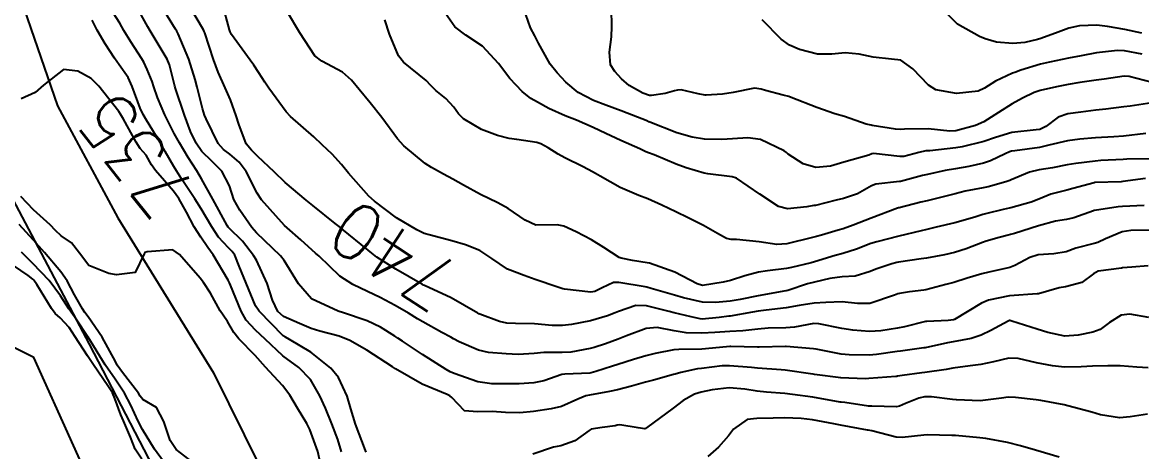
# Model space of a CAD drawing. Header units: metres. Extents: x 318500 to 325275, y 7408834 to 7428799.
# Drawn here: x 323822.7 to 323902.9, y 7420015.6 to 7420046.4 of the extents above; entities that cross this region are included whole.
import ezdxf
from ezdxf.enums import TextEntityAlignment as Align

# ---------------------------------------------------------------- set-up
doc = ezdxf.new("R2010")
doc.units = ezdxf.units.M
doc.header["$MEASUREMENT"] = 0
for name, color, linetype in [('Cotas', 45, 'Continuous'), ('Curvas de Nivel 1m', 11, 'Continuous'), ('Curvas de Nivel 5m', 15, 'Continuous'), ('Hidrografia', 140, 'Continuous'), ('Vias Primárias', 230, 'Continuous')]:
    doc.layers.add(name, color=color, linetype=linetype)
doc.styles.add('Style-STANDARD', font='STANDARD.shx')

msp = doc.modelspace()

# ---------------------------------------------------------------- linework, layer by layer
at = {"layer": 'Curvas de Nivel 1m', "flags": 128}
for points, elevation in [([(323903.382, 7420021.573), (323902.558, 7420021.627), (323901.383, 7420021.718), (323900.498, 7420021.719), (323899.383, 7420021.708), (323898.582, 7420021.658), (323897.382, 7420021.639), (323896.533, 7420021.732), (323895.386, 7420021.944), (323894.066, 7420022.244), (323893.39, 7420022.273), (323892.305, 7420022.022), (323891.383, 7420021.828), (323890.625, 7420021.717), (323889.378, 7420021.546), (323888.895, 7420021.47), (323887.373, 7420021.24), (323887.171, 7420021.214), (323885.758, 7420021.026), (323885.422, 7420020.977), (323885.369, 7420020.97), (323885.297, 7420020.959), (323883.368, 7420020.811), (323883.107, 7420020.803), (323881.368, 7420020.854), (323879.471, 7420021.109), (323879.37, 7420021.127), (323879.349, 7420021.132), (323877.374, 7420021.405), (323877.084, 7420021.435), (323875.376, 7420021.561), (323874.951, 7420021.6), (323873.378, 7420021.737), (323872.854, 7420021.722), (323871.375, 7420021.545), (323871.094, 7420021.504), (323869.9, 7420021.242), (323869.489, 7420021.128), (323869.368, 7420021.092), (323867.924, 7420020.702), (323867.359, 7420020.552), (323866.369, 7420020.271), (323865.351, 7420020.011), (323864.774, 7420019.88), (323863.345, 7420019.624), (323863.096, 7420019.571), (323862.521, 7420019.332), (323861.335, 7420018.819), (323860.604, 7420018.632), (323859.331, 7420018.438), (323858.359, 7420018.36), (323857.33, 7420018.38), (323856.365, 7420018.449), (323855.33, 7420018.424), (323854.394, 7420018.508), (323853.494, 7420019.458), (323853.342, 7420019.58), (323853.14, 7420019.665), (323851.354, 7420020.399), (323849.444, 7420021.509), (323849.371, 7420021.556), (323849.239, 7420021.645), (323847.39, 7420022.842), (323846.168, 7420023.552), (323845.403, 7420023.859), (323844.034, 7420024.208), (323843.408, 7420024.399), (323842.561, 7420024.753), (323841.416, 7420025.266), (323841.024, 7420025.624), (323840.627, 7420026.433), (323840.262, 7420027.632), (323839.475, 7420029.313), (323839.277, 7420029.643), (323838.492, 7420030.657), (323837.499, 7420031.614), (323837.471, 7420031.642), (323837.453, 7420031.671), (323837.386, 7420031.788), (323836.358, 7420033.688), (323835.551, 7420035.129), (323835.212, 7420035.703), (323834.601, 7420036.678), (323833.965, 7420037.716), (323833.59, 7420038.382), (323832.908, 7420039.731), (323832.39, 7420040.977), (323832.132, 7420041.743), (323832.007, 7420042.108), (323831.652, 7420042.973), (323831.407, 7420043.503), (323831.262, 7420043.756), (323830.479, 7420044.967), (323829.98, 7420045.776), (323829.698, 7420046.306), (323828.728, 7420047.79)], 737), ([(323903.434, 7420025.188), (323902.056, 7420025.431), (323901.435, 7420025.352), (323900.611, 7420024.832), (323899.942, 7420024.322), (323899.419, 7420024.135), (323898.36, 7420023.916), (323897.415, 7420023.846), (323896.199, 7420024.108), (323895.422, 7420024.362), (323893.613, 7420024.927), (323893.466, 7420024.966), (323893.43, 7420024.966), (323893.401, 7420024.959), (323893.348, 7420024.931), (323892.11, 7420024.253), (323891.415, 7420023.928), (323890.692, 7420023.679), (323889.407, 7420023.448), (323889.006, 7420023.386), (323887.4, 7420023.026), (323887.384, 7420023.026), (323887.303, 7420023.011), (323885.642, 7420022.781), (323885.396, 7420022.745), (323883.91, 7420022.535), (323883.392, 7420022.502), (323881.962, 7420022.511), (323881.392, 7420022.561), (323879.585, 7420022.92), (323879.398, 7420022.949), (323877.435, 7420023.104), (323877.399, 7420023.103), (323875.503, 7420023.064), (323875.398, 7420023.064), (323873.472, 7420023.116), (323873.399, 7420023.113), (323871.667, 7420022.945), (323871.396, 7420022.931), (323869.745, 7420022.895), (323869.394, 7420022.861), (323868.047, 7420022.607), (323867.388, 7420022.45), (323866.493, 7420022.174), (323865.378, 7420021.816), (323864.988, 7420021.694), (323863.807, 7420021.316), (323863.472, 7420021.216), (323863.368, 7420021.201), (323861.574, 7420021.139), (323861.366, 7420021.104), (323860.075, 7420020.653), (323859.357, 7420020.507), (323858.306, 7420020.44), (323857.355, 7420020.426), (323856.348, 7420020.423), (323855.357, 7420020.566), (323853.654, 7420021.167), (323853.368, 7420021.302), (323853.077, 7420021.463), (323851.386, 7420022.543), (323849.937, 7420023.502), (323849.61, 7420023.714), (323849.403, 7420023.847), (323848.371, 7420024.487), (323847.414, 7420024.963), (323845.66, 7420025.558), (323845.421, 7420025.626), (323845.33, 7420025.653), (323843.434, 7420026.531), (323842.484, 7420027.604), (323841.475, 7420029.285), (323841.21, 7420029.623), (323839.496, 7420031.267), (323839.311, 7420031.455), (323839.153, 7420031.645), (323838.284, 7420032.893), (323837.869, 7420033.665), (323837.545, 7420034.643), (323837.011, 7420035.678), (323836.274, 7420036.396), (323835.574, 7420037.1), (323835.17, 7420037.704), (323834.766, 7420038.535), (323834.32, 7420039.713), (323833.665, 7420041.694), (323833.655, 7420041.72), (323833.641, 7420041.793), (323833.255, 7420043.326), (323833.083, 7420043.729), (323832.152, 7420045.274), (323831.863, 7420045.747), (323831.694, 7420046.048), (323830.74, 7420047.765)], 738), ([(323903.369, 7420028.905), (323902.215, 7420028.809), (323901.552, 7420028.746), (323901.479, 7420028.742), (323899.808, 7420028.512), (323899.472, 7420028.322), (323898.62, 7420027.702), (323897.458, 7420027.395), (323897.006, 7420027.327), (323895.521, 7420026.899), (323895.45, 7420026.88), (323895.43, 7420026.88), (323893.448, 7420026.755), (323891.951, 7420026.439), (323891.443, 7420026.215), (323889.502, 7420025.051), (323889.43, 7420025.019), (323889.046, 7420024.986), (323887.525, 7420024.912), (323887.428, 7420024.897), (323885.918, 7420024.53), (323885.421, 7420024.433), (323884.226, 7420024.239), (323883.417, 7420024.191), (323882.213, 7420024.283), (323881.42, 7420024.398), (323879.79, 7420024.741), (323879.425, 7420024.751), (323878.049, 7420024.503), (323877.42, 7420024.45), (323876.15, 7420024.428), (323875.418, 7420024.367), (323874.347, 7420024.244), (323873.41, 7420024.186), (323872.323, 7420024.12), (323871.408, 7420024.062), (323870.266, 7420024.094), (323869.41, 7420024.246), (323868.201, 7420024.473), (323867.411, 7420024.407), (323865.997, 7420023.883), (323865.403, 7420023.647), (323864.484, 7420023.314), (323863.674, 7420023.047), (323863.395, 7420022.97), (323862.017, 7420022.714), (323861.39, 7420022.682), (323860.086, 7420022.673), (323859.389, 7420022.613), (323858.236, 7420022.542), (323857.388, 7420022.574), (323856.12, 7420022.688), (323855.391, 7420022.844), (323854.014, 7420023.451), (323853.614, 7420023.669), (323853.403, 7420023.776), (323852.764, 7420024.109), (323851.414, 7420024.871), (323851.03, 7420025.1), (323850.388, 7420025.495), (323849.428, 7420026.044), (323848.345, 7420026.618), (323847.443, 7420027.054), (323846.397, 7420027.551), (323845.459, 7420028.168), (323843.977, 7420029.583), (323843.712, 7420029.816), (323843.484, 7420030.013), (323842.655, 7420030.766), (323841.687, 7420031.617), (323841.503, 7420031.797), (323839.844, 7420033.637), (323839.537, 7420034.104), (323838.743, 7420035.652), (323838.244, 7420036.337), (323837.572, 7420036.901), (323837.13, 7420037.232), (323836.751, 7420037.682), (323835.87, 7420039.433), (323835.766, 7420039.698), (323835.617, 7420040.182), (323835.223, 7420041.704), (323835.089, 7420042.262), (323834.649, 7420043.71), (323833.866, 7420045.539), (323833.777, 7420045.719), (323833.692, 7420045.87), (323832.528, 7420047.742)], 739), ([(323903.102, 7420033.231), (323901.535, 7420033.144), (323901.241, 7420033.118), (323899.53, 7420032.872), (323899.515, 7420032.865), (323899.464, 7420032.851), (323898.048, 7420032.342), (323897.524, 7420032.23), (323896.743, 7420032.102), (323895.519, 7420031.776), (323893.811, 7420031.224), (323893.512, 7420031.14), (323893.343, 7420031.101), (323892.707, 7420030.938), (323891.781, 7420030.672), (323891.504, 7420030.576), (323890.341, 7420030.123), (323889.493, 7420029.853), (323888.789, 7420029.692), (323887.487, 7420029.448), (323887.111, 7420029.388), (323885.482, 7420029.152), (323885.378, 7420029.135), (323885.016, 7420029.037), (323883.864, 7420028.664), (323883.471, 7420028.486), (323882.385, 7420028.157), (323881.465, 7420028.099), (323880.575, 7420027.987), (323879.459, 7420027.735), (323878.969, 7420027.606), (323877.569, 7420027.138), (323877.45, 7420027.105), (323877.405, 7420027.096), (323875.446, 7420026.757), (323874.144, 7420026.481), (323873.438, 7420026.366), (323872.379, 7420026.263), (323871.436, 7420026.292), (323870.079, 7420026.602), (323869.443, 7420026.786), (323867.775, 7420027.267), (323867.451, 7420027.364), (323867.329, 7420027.395), (323865.456, 7420027.704), (323865.059, 7420027.703), (323864.264, 7420027.318), (323863.725, 7420027.046), (323863.445, 7420026.999), (323861.568, 7420027.229), (323861.449, 7420027.253), (323861.07, 7420027.356), (323859.458, 7420027.926), (323858.66, 7420028.194), (323857.469, 7420028.651), (323856.353, 7420029.421), (323855.486, 7420029.997), (323854.453, 7420030.409), (323853.492, 7420030.679), (323851.848, 7420031.125), (323851.497, 7420031.227), (323851.319, 7420031.304), (323850.974, 7420031.488), (323849.512, 7420032.341), (323847.932, 7420033.534), (323847.535, 7420033.905), (323846.068, 7420035.555), (323845.566, 7420036.164), (323844.906, 7420036.902), (323844.198, 7420037.581), (323843.589, 7420038.16), (323841.916, 7420039.615), (323841.615, 7420039.937), (323840.368, 7420041.633), (323840.077, 7420042.068), (323839.651, 7420042.738), (323839.292, 7420043.289), (323839.026, 7420043.656), (323837.687, 7420045.478), (323837.594, 7420045.671), (323837.547, 7420045.817), (323837.061, 7420047.68)], 741), ([(323903.2, 7420035.16), (323901.562, 7420034.938), (323901.457, 7420034.926), (323899.56, 7420034.863), (323899.501, 7420034.851), (323897.981, 7420034.438), (323897.552, 7420034.326), (323896.409, 7420034.026), (323895.542, 7420033.677), (323894.992, 7420033.455), (323893.532, 7420033.066), (323893.422, 7420033.04), (323892.995, 7420032.935), (323891.821, 7420032.653), (323891.526, 7420032.572), (323890.964, 7420032.398), (323889.52, 7420031.992), (323888.185, 7420031.668), (323887.515, 7420031.511), (323887.114, 7420031.414), (323885.51, 7420031.03), (323883.929, 7420030.628), (323883.502, 7420030.494), (323882.47, 7420030.101), (323881.49, 7420029.788), (323880.95, 7420029.633), (323879.481, 7420029.185), (323879.222, 7420029.114), (323877.833, 7420028.777), (323877.474, 7420028.707), (323876.1, 7420028.532), (323875.469, 7420028.435), (323874.469, 7420028.176), (323873.46, 7420027.845), (323872.936, 7420027.719), (323871.454, 7420027.495), (323871.071, 7420027.61), (323869.468, 7420028.453), (323867.658, 7420029.087), (323867.478, 7420029.123), (323866.436, 7420029.286), (323865.628, 7420029.444), (323865.482, 7420029.507), (323864.377, 7420030.204), (323863.494, 7420030.752), (323862.385, 7420031.341), (323861.506, 7420031.743), (323861.02, 7420031.845), (323859.506, 7420031.807), (323858.73, 7420032.173), (323857.524, 7420033.011), (323856.787, 7420033.417), (323855.539, 7420034.014), (323854.31, 7420034.688), (323853.555, 7420035.107), (323852.89, 7420035.47), (323852.023, 7420035.941), (323851.568, 7420036.244), (323850.047, 7420037.505), (323849.587, 7420038.008), (323848.458, 7420039.527), (323847.626, 7420040.587), (323846.841, 7420041.552), (323846.296, 7420042.21), (323845.652, 7420042.785), (323844.157, 7420043.585), (323843.666, 7420043.966), (323842.588, 7420045.607), (323841.712, 7420047.101)], 742), ([(323903.207, 7420038.397), (323901.604, 7420038.206), (323900.92, 7420038.148), (323899.602, 7420038.076), (323898.479, 7420037.983), (323897.6, 7420037.856), (323896.251, 7420037.545), (323895.595, 7420037.393), (323893.816, 7420037.15), (323893.592, 7420037.119), (323893.447, 7420037.076), (323893.127, 7420036.935), (323892.093, 7420036.434), (323891.58, 7420036.256), (323890.528, 7420036.013), (323889.573, 7420035.863), (323888.825, 7420035.737), (323887.567, 7420035.456), (323887.213, 7420035.366), (323885.9, 7420035.027), (323885.631, 7420034.957), (323885.559, 7420034.94), (323883.857, 7420034.754), (323883.554, 7420034.644), (323882.552, 7420034.068), (323881.539, 7420033.718), (323881.03, 7420033.603), (323879.532, 7420033.235), (323879.428, 7420033.215), (323878.912, 7420033.119), (323877.528, 7420032.997), (323876.901, 7420033.149), (323875.543, 7420034.048), (323873.871, 7420035.187), (323873.561, 7420035.29), (323871.836, 7420035.489), (323871.563, 7420035.54), (323870.264, 7420035.937), (323869.569, 7420036.181), (323867.993, 7420036.849), (323867.577, 7420037.009), (323867.384, 7420037.079), (323866.944, 7420037.28), (323865.589, 7420037.891), (323864.526, 7420038.386), (323863.602, 7420038.818), (323862.416, 7420039.342), (323861.614, 7420039.647), (323860.435, 7420040.181), (323859.629, 7420040.625), (323859.141, 7420040.896), (323858.533, 7420041.397), (323858.087, 7420041.846), (323857.649, 7420042.344), (323856.831, 7420043.418), (323855.678, 7420044.656), (323854.48, 7420045.448), (323853.699, 7420046.028), (323852.692, 7420047.475)], 744), ([(323903.659, 7420042.048), (323902.012, 7420042.468), (323901.665, 7420042.491), (323900.216, 7420042.287), (323899.66, 7420042.211), (323898.474, 7420042.046), (323897.656, 7420041.904), (323896.804, 7420041.732), (323895.649, 7420041.482), (323895.215, 7420041.338), (323894.37, 7420040.919), (323893.634, 7420040.513), (323892.658, 7420039.906), (323891.614, 7420039.234), (323890.998, 7420038.959), (323889.606, 7420038.574), (323889.164, 7420038.545), (323887.607, 7420038.722), (323885.927, 7420038.706), (323885.607, 7420038.681), (323885.275, 7420038.703), (323883.609, 7420038.968), (323883.529, 7420038.982), (323883.171, 7420039.067), (323881.618, 7420039.598), (323880.919, 7420039.799), (323879.627, 7420040.246), (323877.799, 7420040.976), (323877.638, 7420041.038), (323877.237, 7420041.146), (323875.953, 7420041.475), (323875.644, 7420041.567), (323875.178, 7420041.641), (323873.641, 7420041.318), (323872.89, 7420041.201), (323871.718, 7420041.14), (323871.639, 7420041.14), (323871.136, 7420041.228), (323869.922, 7420041.525), (323869.643, 7420041.508), (323869.437, 7420041.457), (323868.762, 7420041.259), (323867.799, 7420041.107), (323867.638, 7420041.123), (323867.16, 7420041.277), (323866.195, 7420041.841), (323865.65, 7420042.314), (323865.172, 7420042.825), (323864.846, 7420043.312), (323864.771, 7420044.216), (323864.935, 7420045.311), (323864.949, 7420046.063), (323864.915, 7420047.312)], 746), ([(323902.92, 7420045.583), (323901.705, 7420045.847), (323900.475, 7420046.072), (323899.71, 7420046.151), (323898.454, 7420046.118), (323897.706, 7420045.955), (323896.93, 7420045.653), (323895.695, 7420045.208), (323895.455, 7420045.142), (323894.552, 7420044.917), (323893.689, 7420044.836), (323892.521, 7420044.942), (323891.694, 7420045.183), (323891.302, 7420045.349), (323889.709, 7420046.221), (323888.951, 7420046.992)], 748), ([(323847.334, 7420015.539), (323847.292, 7420015.646), (323846.572, 7420017.547), (323846.242, 7420018.64), (323845.992, 7420019.553), (323845.36, 7420020.885), (323844.806, 7420021.568), (323843.387, 7420022.699), (323841.862, 7420023.613), (323841.555, 7420023.772), (323841.403, 7420023.884), (323839.687, 7420025.637), (323839.426, 7420026.036), (323838.736, 7420027.651), (323838.255, 7420028.871), (323837.938, 7420029.663), (323837.753, 7420029.936), (323837.485, 7420030.2), (323836.771, 7420030.959), (323836.277, 7420031.688), (323835.519, 7420032.993), (323835.078, 7420033.705), (323834.118, 7420035.148), (323833.75, 7420035.718), (323833.563, 7420036.019), (323832.931, 7420037.087), (323832.572, 7420037.735), (323831.604, 7420039.346), (323831.363, 7420039.754), (323831.157, 7420040.216), (323830.583, 7420041.766), (323830.279, 7420042.403), (323829.655, 7420043.31), (323829.315, 7420043.783), (323828.648, 7420044.818), (323828.08, 7420045.796), (323827.701, 7420046.526)], 736), ([(323903.587, 7420036.583), (323901.857, 7420036.545), (323901.586, 7420036.531), (323899.984, 7420036.444), (323899.583, 7420036.415), (323898.198, 7420036.246), (323897.579, 7420036.133), (323896.534, 7420035.927), (323895.573, 7420035.772), (323894.871, 7420035.61), (323893.562, 7420035.056), (323893.472, 7420035.021), (323893.192, 7420034.934), (323891.926, 7420034.575), (323891.553, 7420034.492), (323890.269, 7420034.249), (323889.546, 7420034.072), (323888.699, 7420033.836), (323887.538, 7420033.562), (323887.098, 7420033.453), (323885.531, 7420033.067), (323885.499, 7420033.062), (323885.428, 7420033.032), (323883.523, 7420032.311), (323882.253, 7420031.814), (323881.515, 7420031.553), (323881.157, 7420031.45), (323879.974, 7420031.105), (323879.607, 7420031.01), (323879.508, 7420030.983), (323879.323, 7420030.929), (323877.493, 7420030.467), (323876.766, 7420030.424), (323875.495, 7420030.627), (323873.888, 7420030.794), (323873.496, 7420030.797), (323873.16, 7420030.859), (323872.515, 7420031.205), (323871.509, 7420031.791), (323870.408, 7420032.345), (323869.523, 7420032.78), (323868.532, 7420033.26), (323867.536, 7420033.696), (323866.872, 7420033.948), (323865.548, 7420034.516), (323864.122, 7420035.322), (323863.767, 7420035.532), (323863.563, 7420035.645), (323862.899, 7420036.004), (323861.573, 7420036.652), (323861.113, 7420036.895), (323860.389, 7420037.368), (323859.866, 7420037.657), (323859.586, 7420037.748), (323858.134, 7420037.948), (323857.589, 7420038.037), (323856.757, 7420038.254), (323855.599, 7420038.68), (323854.328, 7420039.449), (323853.97, 7420039.81), (323853.622, 7420040.289), (323853.065, 7420040.902), (323852.348, 7420041.479), (323851.98, 7420041.822), (323851.647, 7420042.198), (323850.01, 7420043.507), (323849.667, 7420043.958), (323849.024, 7420045.52), (323848.689, 7420046.542)], 743), ([(323902.953, 7420044.072), (323901.685, 7420044.32), (323901.192, 7420044.334), (323899.683, 7420044.179), (323898.573, 7420043.969), (323897.679, 7420043.791), (323896.301, 7420043.515), (323895.675, 7420043.352), (323894.259, 7420042.921), (323893.829, 7420042.766), (323893.667, 7420042.705), (323892.448, 7420042.152), (323891.65, 7420041.63), (323891.189, 7420041.414), (323889.644, 7420041.268), (323888.168, 7420041.523), (323887.648, 7420041.851), (323886.524, 7420043.021), (323885.669, 7420043.648), (323884.993, 7420043.718), (323883.672, 7420043.855), (323882.667, 7420044.083), (323881.676, 7420044.171), (323880.703, 7420044.072), (323879.675, 7420044.078), (323878.394, 7420044.415), (323877.684, 7420044.719), (323877.079, 7420045.149), (323875.71, 7420046.533)], 747), ([(323844.044, 7420014.813), (323843.872, 7420015.581), (323843.314, 7420017.159), (323843.087, 7420017.593), (323842.419, 7420018.691), (323841.885, 7420019.612), (323841.35, 7420020.308), (323840.14, 7420021.632), (323839.382, 7420022.464), (323838.21, 7420023.658), (323837.865, 7420024.123), (323837.412, 7420024.904), (323837.093, 7420025.352), (323836.886, 7420025.678), (323836.199, 7420026.928), (323835.696, 7420027.696), (323835.455, 7420028.024), (323833.966, 7420029.715), (323833.483, 7420030.052), (323831.643, 7420029.909), (323831.481, 7420029.857), (323831.426, 7420029.751), (323830.794, 7420028.426), (323829.457, 7420028.256), (323828.906, 7420028.337), (323827.467, 7420028.924), (323826.792, 7420029.81), (323826.224, 7420030.555), (323825.492, 7420031.057), (323825.091, 7420031.431), (323824.692, 7420031.842), (323823.516, 7420032.925), (323822.59, 7420033.869)], 734), ([(323835.273, 7420014.534), (323833.737, 7420015.716), (323833.3, 7420016.377), (323832.845, 7420017.727), (323832.329, 7420018.734), (323831.336, 7420019.313), (323831.139, 7420019.554), (323831.019, 7420019.755), (323829.883, 7420021.252), (323829.501, 7420021.778), (323829.374, 7420022.031), (323828.434, 7420023.79), (323827.414, 7420025.241), (323827.175, 7420025.561), (323827.015, 7420025.806), (323826.444, 7420026.806), (323825.916, 7420027.823), (323825.46, 7420028.472), (323824.285, 7420029.848), (323823.916, 7420030.285), (323823.489, 7420030.758), (323822.488, 7420031.87)], 733), ([(323831.279, 7420015.02), (323830.796, 7420015.757), (323830.455, 7420016.61), (323829.964, 7420017.77), (323829.771, 7420018.22), (323829.336, 7420019.374), (323829.159, 7420019.782), (323828.837, 7420020.295), (323827.811, 7420021.796), (323827.38, 7420022.448), (323826.495, 7420023.814), (323826.052, 7420024.466), (323825.413, 7420025.161), (323825.054, 7420025.473), (323824.799, 7420025.839), (323823.74, 7420027.561), (323823.522, 7420027.859), (323823.451, 7420027.935), (323823.122, 7420028.196), (323821.472, 7420029.334)], 731), ([(323833.268, 7420014.243), (323832.178, 7420015.737), (323831.311, 7420017.167), (323831.003, 7420017.755), (323830.473, 7420018.904), (323830.031, 7420019.77), (323829.355, 7420020.77), (323828.64, 7420021.787), (323827.423, 7420023.777), (323827.409, 7420023.8), (323826.606, 7420025.006), (323826.05, 7420025.821), (323825.434, 7420026.751), (323824.619, 7420027.842), (323823.468, 7420029.073), (323822.655, 7420029.868)], 732), ([(323903.342, 7420018.254), (323902.089, 7420018.059), (323901.338, 7420017.987), (323899.968, 7420018.213), (323899.343, 7420018.393), (323897.629, 7420018.867), (323897.351, 7420018.932), (323895.697, 7420019.239), (323895.354, 7420019.289), (323893.882, 7420019.449), (323893.355, 7420019.472), (323892.881, 7420019.408), (323891.353, 7420019.208), (323889.657, 7420019.279), (323889.353, 7420019.321), (323887.863, 7420019.511), (323887.355, 7420019.496), (323886.959, 7420019.409), (323886, 7420019.023), (323885.551, 7420018.824), (323885.346, 7420018.789), (323883.58, 7420018.823), (323883.347, 7420018.844), (323881.633, 7420019.086), (323881.381, 7420019.121), (323881.35, 7420019.123), (323881.312, 7420019.129), (323879.354, 7420019.489), (323877.902, 7420019.678), (323877.356, 7420019.73), (323876.037, 7420019.84), (323875.357, 7420019.911), (323874.49, 7420020.047), (323873.36, 7420020.14), (323872.147, 7420020.003), (323871.349, 7420019.841), (323870.881, 7420019.693), (323870.065, 7420019.239), (323869.334, 7420018.686), (323867.433, 7420017.268), (323867.364, 7420017.225), (323867.319, 7420017.214), (323866.845, 7420017.277), (323865.519, 7420017.494), (323865.322, 7420017.458), (323865.193, 7420017.43), (323864.267, 7420017.311), (323863.461, 7420017.175), (323863.317, 7420017.089), (323862.3, 7420016.34), (323861.3, 7420015.999), (323860.771, 7420015.885), (323859.29, 7420015.38)], 736)]:
    msp.add_lwpolyline(points, dxfattribs=dict(at, elevation=elevation))
at = {"layer": 'Curvas de Nivel 5m', "flags": 128}
for points, elevation in [([(323903.517, 7420031.449), (323902.138, 7420031.432), (323901.515, 7420031.331), (323900.319, 7420030.838), (323899.784, 7420030.567), (323899.505, 7420030.488), (323898.188, 7420030.175), (323897.496, 7420029.913), (323896.625, 7420029.751), (323895.492, 7420029.692), (323894.899, 7420029.499), (323893.819, 7420028.925), (323893.593, 7420028.814), (323893.478, 7420028.783), (323891.967, 7420028.451), (323891.471, 7420028.329), (323890.416, 7420028.016), (323889.461, 7420027.713), (323888.892, 7420027.555), (323887.453, 7420027.181), (323887.312, 7420027.152), (323886.283, 7420027.022), (323885.559, 7420026.918), (323885.449, 7420026.891), (323885.209, 7420026.795), (323883.441, 7420026.185), (323882.558, 7420026.19), (323881.442, 7420026.326), (323880.283, 7420026.26), (323879.441, 7420026.211), (323878.371, 7420026.058), (323877.437, 7420025.875), (323875.998, 7420025.724), (323875.435, 7420025.647), (323875.036, 7420025.572), (323873.422, 7420025.29), (323873.333, 7420025.28), (323872.629, 7420025.202), (323871.419, 7420025.084), (323871.282, 7420025.086), (323870.644, 7420025.232), (323869.424, 7420025.53), (323869.049, 7420025.631), (323867.431, 7420026.018), (323866.668, 7420026.045), (323865.425, 7420025.631), (323865.196, 7420025.531), (323864.636, 7420025.312), (323863.416, 7420024.948), (323862.07, 7420024.687), (323861.413, 7420024.61), (323860.674, 7420024.622), (323859.414, 7420024.731), (323858.034, 7420024.773), (323857.414, 7420024.795), (323856.904, 7420024.897), (323855.493, 7420025.429), (323855.421, 7420025.466), (323855.34, 7420025.512), (323853.437, 7420026.601), (323851.531, 7420027.479), (323851.451, 7420027.517), (323851.383, 7420027.549), (323849.467, 7420028.666), (323848.111, 7420029.531), (323847.746, 7420029.799), (323847.485, 7420030.015), (323845.605, 7420031.559), (323845.501, 7420031.642), (323845.131, 7420031.94), (323843.525, 7420033.227), (323843.057, 7420033.597), (323841.549, 7420034.876), (323840.747, 7420035.628), (323839.571, 7420036.739), (323839.117, 7420037.188), (323838.755, 7420037.652), (323838.215, 7420039.047), (323838.041, 7420039.664), (323837.627, 7420040.798), (323837.241, 7420041.676), (323836.75, 7420042.783), (323836.416, 7420043.689), (323835.779, 7420045.608), (323835.745, 7420045.699), (323835.692, 7420045.817), (323834.56, 7420047.717)], 740), ([(323903.637, 7420040.582), (323902.085, 7420040.361), (323901.632, 7420040.292), (323900.338, 7420040.13), (323899.628, 7420040.056), (323898.56, 7420039.927), (323897.624, 7420039.8), (323896.942, 7420039.558), (323896.044, 7420038.893), (323895.608, 7420038.686), (323895.347, 7420038.644), (323893.605, 7420038.462), (323892.449, 7420038.094), (323891.599, 7420037.804), (323890.059, 7420037.437), (323889.594, 7420037.357), (323887.736, 7420037.153), (323887.591, 7420037.15), (323887.46, 7420037.142), (323886.945, 7420037.016), (323885.862, 7420036.751), (323885.585, 7420036.729), (323883.701, 7420036.946), (323883.588, 7420036.931), (323883.367, 7420036.844), (323881.572, 7420036.337), (323880.617, 7420036.052), (323879.568, 7420035.951), (323878.654, 7420036.206), (323877.578, 7420036.916), (323877.461, 7420037.024), (323877.301, 7420037.144), (323875.592, 7420037.966), (323874.695, 7420038.078), (323873.592, 7420038.005), (323872.828, 7420037.965), (323871.592, 7420037.987), (323870.71, 7420038.117), (323869.598, 7420038.439), (323867.683, 7420039.196), (323867.609, 7420039.229), (323867.517, 7420039.271), (323865.621, 7420040.013), (323864.518, 7420040.426), (323863.632, 7420040.765), (323862.535, 7420041.341), (323861.647, 7420042.078), (323861.033, 7420042.739), (323860.535, 7420043.367), (323859.682, 7420044.87), (323859.421, 7420045.384), (323859.121, 7420045.966), (323858.614, 7420047.397)], 745), ([(323845.572, 7420015.557), (323845.303, 7420016.433), (323844.877, 7420017.567), (323844.436, 7420018.678), (323844.022, 7420019.58), (323843.357, 7420020.749), (323842.509, 7420021.603), (323841.382, 7420022.442), (323840.1, 7420023.633), (323839.407, 7420024.294), (323838.754, 7420024.991), (323838.39, 7420025.655), (323837.616, 7420027.499), (323837.547, 7420027.669), (323837.453, 7420027.866), (323836.376, 7420029.687), (323836.007, 7420030.214), (323835.492, 7420030.946), (323835.02, 7420031.705), (323834.471, 7420032.755), (323833.927, 7420033.716), (323833.538, 7420034.251), (323832.246, 7420035.74), (323831.972, 7420036.151), (323831.571, 7420036.83), (323831.144, 7420037.325), (323830.874, 7420037.761), (323829.967, 7420039.412), (323829.742, 7420039.778), (323829.613, 7420039.978), (323828.177, 7420041.795), (323827.645, 7420042.326), (323826.694, 7420042.858), (323825.651, 7420042.98), (323824.216, 7420041.851), (323823.632, 7420041.337), (323822.625, 7420040.87)], 735), ([(323897.001, 7420015.167), (323895.301, 7420015.665), (323894.237, 7420015.985), (323893.309, 7420016.227), (323891.755, 7420016.504), (323891.314, 7420016.559), (323889.571, 7420016.721), (323889.316, 7420016.734), (323887.553, 7420016.77), (323887.316, 7420016.753), (323885.762, 7420016.577), (323885.314, 7420016.619), (323883.569, 7420017.056), (323883.321, 7420017.111), (323883.261, 7420017.12), (323881.326, 7420017.476), (323880.85, 7420017.572), (323879.331, 7420017.86), (323878.507, 7420017.948), (323877.333, 7420017.993), (323876.503, 7420017.982), (323875.332, 7420017.952), (323874.638, 7420017.869), (323873.661, 7420017.187), (323873.515, 7420016.99), (323873.313, 7420016.711), (323872.598, 7420015.903), (323871.838, 7420015.212)], 735)]:
    msp.add_lwpolyline(points, dxfattribs=dict(at, elevation=elevation))
at = {"layer": 'Hidrografia', "elevation": 744}
msp.add_lwpolyline([(323829.209, 7420009.699), (323823.535, 7420022.314), (323812.79, 7420027.734), (323807.111, 7420034.143), (323793.542, 7420044.31), (323780.909, 7420055.7), (323779.287, 7420063.436), (323778.544, 7420065.82), (323757.747, 7420084.091), (323749.818, 7420091.54)], dxfattribs=at)
at = {"layer": 'Vias Primárias'}
for points in [[(323415.833, 7419583.302), (323419.047, 7419572.746), (323421.03, 7419562.086), (323421.351, 7419557.374), (323421.618, 7419546.016), (323420.655, 7419534.774), (323419.854, 7419529.552), (323419.495, 7419524.986, 0.238184), (323422.135, 7419522.665), (323425.333, 7419521.775), (323439.384, 7419519.04), (323447.038, 7419517.341, 0.392019), (323449.506, 7419518.783), (323449.894, 7419520.081), (323454.112, 7419536.783), (323456.933, 7419548.508), (323462.14, 7419572.405), (323463.204, 7419579.599, 0.075507), (323463.151, 7419593.445, 0), (323461.926, 7419601.304, 0.173993), (323443.828, 7419629.608, 0.279998), (323404.325, 7419640.182, 0.277838)], [(323934.92, 7420316.776, 0), (323936.242, 7420308.849)], [(323715.644, 7420145.548, 0), (323709.04, 7420132.939)], [(323939.281, 7420278.615, 0), (323933.27, 7420270.921)], [(323840.737, 7420005.613, 0), (323839.679, 7420000.995, -0.226003)], [(323831.088, 7420001.787, 0), (323833.844, 7420008.443, 0.220888)], [(323821.146, 7420052.26), (323825.228, 7420040.377), (323829.557, 7420032.333), (323836.404, 7420021.217), (323839.692, 7420014.547, -0.172492)]]:
    msp.add_lwpolyline(points, format="xyb", dxfattribs=at)
msp.add_lwpolyline([(323833.724, 7420011.295), (323827.527, 7420023.283), (323820.85, 7420035.881)], dxfattribs=at)

# ---------------------------------------------------------------- texts
at = {"layer": 'Cotas', "style": 'Style-STANDARD'}
for s, rotation, p in [('735', 128.3105, (323830.835, 7420036.811, 735)), ('740', 146.84823, (323849.294, 7420029.607, 740))]:
    msp.add_text(s, height=4, rotation=rotation, dxfattribs=at).set_placement(p, align=Align.MIDDLE_CENTER)

doc.saveas('drawing.dxf')
